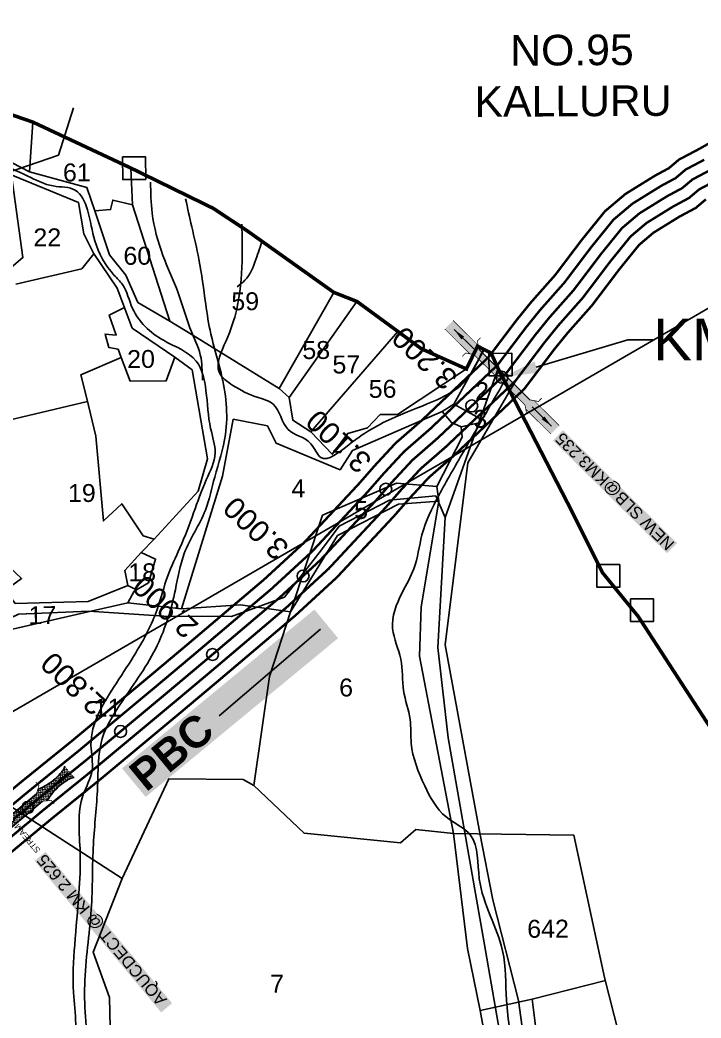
# Model space of a CAD drawing. Header units: inches. Extents: x 177226 to 184368, y 1611776 to 1619278.
# Drawn here: x 180185 to 180757, y 1615938 to 1616775 of the extents above; entities that cross this region are included whole.
import ezdxf
from ezdxf import colors
from ezdxf.entities.mleader import LeaderData, LeaderLine
from ezdxf.enums import TextEntityAlignment as Align
from ezdxf.math import Vec2, Vec3

# ---------------------------------------------------------------- set-up
doc = ezdxf.new("R2010")
doc.units = ezdxf.units.IN
doc.header["$MEASUREMENT"] = 0
doc.header["$PDMODE"] = 32
doc.header["$PDSIZE"] = 10
doc.linetypes.add('ACAD_ISO02W100', pattern=[15, 12, -3])
doc.linetypes.add('HIDDEN2', pattern=[0.1875, 0.125, -0.0625])
for name, color, linetype in [('CANAL1', 7, 'Continuous'), ('CSMark', 72, 'Continuous'), ('PAPER SIZE', 5, 'Continuous'), ('PLOT', 7, 'Continuous'), ('PLOT NO', 7, 'Continuous'), ('RE REMARKS', 7, 'Continuous'), ('ROAD', 1, 'Continuous'), ('STREAM', 4, 'Continuous'), ('STRUCTURE', 5, 'Continuous'), ('text2', 7, 'Continuous'), ('VILLAGE BOUNDARY', 5, 'Continuous'), ('VILLAGE BOUNDARY STONES', 1, 'Continuous'), ('VILLAGE STONES', 240, 'Continuous')]:
    doc.layers.add(name, color=color, linetype=linetype)
doc.styles.get("Standard").update_dxf_attribs({"font": 'arial.ttf'})
doc.dimstyles.get("Standard").update_dxf_attribs({"dimtxt": 0.18, "dimasz": 0.18, "dimexe": 0.18, "dimexo": 0.0625, "dimgap": 0.09, "dimtad": 0, "dimtih": 1, "dimtoh": 1, "dimdec": 4, "dimzin": 0, "dimdsep": 46, "dimtxsty": 'Standard', "dimcen": 0.09, "dimadec": 0, "dimazin": 0, "dimtfac": 1, "dimtdec": 4, "dimtofl": 0, "dimtmove": 0, "dimatfit": 3, "dimfxl": 1, "dimtolj": 1, "dimtzin": 0, "dimarcsym": 0})

# ---------------------------------------------------------------- blocks, each defined once
blk = doc.blocks.new('AQUEDUCT')
at = {"layer": 'STRUCTURE'}
h = blk.add_hatch(dxfattribs=at)
h.set_pattern_fill('DASH', color=256, scale=8, angle=-90, style=0)
h.set_pattern_definition([(270, (-1706662.7411, 769762.6106), (1, -1), [1, -1])])
edge = h.paths.add_edge_path()
edge.add_spline(control_points=[(6.52, -63.09), (6.21, -62.64), (5.22, -61.19), (4.64, -58.3), (4.1, -54.41), (3.28, -48.8), (4.1, -41.39), (5.37, -35.78), (6, -33)], knot_values=[0, 0, 0, 0, 1.613557, 5.24513, 8.624976, 13.470124, 22.190216, 30.746377, 30.746377, 30.746377, 30.746377], degree=3, periodic=0)
edge.add_line((6, -33), (4, -30))
edge.add_line((4, -30), (4, 30))
edge.add_line((4, 30), (6, 33))
edge.add_spline(control_points=[(6, 33), (5.29, 35.76), (3.86, 41.33), (2.83, 48.71), (3.49, 54.35), (3.92, 58.25), (4.42, 61.16), (5.37, 62.64), (5.66, 63.09)], knot_values=[0, 0, 0, 0, 8.556161, 17.276253, 22.121402, 25.501247, 29.13282, 30.746377, 30.746377, 30.746377, 30.746377], degree=3, periodic=0)
edge.add_line((5.66, 63.09), (-6.52, 63.09))
edge.add_spline(control_points=[(-6.52, 63.09), (-6.21, 62.64), (-5.22, 61.19), (-4.64, 58.3), (-4.1, 54.41), (-3.28, 48.8), (-4.1, 41.39), (-5.37, 35.78), (-6, 33)], knot_values=[0, 0, 0, 0, 1.613557, 5.24513, 8.624976, 13.470124, 22.190216, 30.746377, 30.746377, 30.746377, 30.746377], degree=3, periodic=0)
edge.add_line((-6, 33), (-4, 30))
edge.add_line((-4, 30), (-4, -30))
edge.add_line((-4, -30), (-6, -33))
edge.add_spline(control_points=[(-6, -33), (-5.29, -35.76), (-3.86, -41.33), (-2.83, -48.71), (-3.49, -54.35), (-3.92, -58.25), (-4.42, -61.16), (-5.37, -62.64), (-5.66, -63.09)], knot_values=[0, 0, 0, 0, 8.556161, 17.276253, 22.121402, 25.501247, 29.13282, 30.746377, 30.746377, 30.746377, 30.746377], degree=3, periodic=0)
edge.add_line((-5.66, -63.09), (6.52, -63.09))
blk.add_circle((0, 0), 0.938)
at = {"layer": 'STRUCTURE', "const_width": 0.628}
for points in [[(-12, 36), (-8, 36), (-4, 30), (-4, -30), (-8, -36), (-12, -36)], [(12, 36), (8, 36), (4, 30), (4, -30), (8, -36), (12, -36)]]:
    blk.add_lwpolyline(points, dxfattribs=at)
at = {"layer": 'STRUCTURE', "color": 3}
for points in [[(-4, 30), (-4, -30)], [(-4, 30), (-4, -30)], [(4, 30), (4, -30)]]:
    blk.add_lwpolyline(points, dxfattribs=at)
at = {"layer": 'STRUCTURE'}
for points in [[(-6.52, 63.09), (-5.66, 61.72), (-4.66, 58.23), (-4.16, 54.89), (-3.61, 50.07), (-4.27, 41.38), (-6, 33)], [(5.66, 63.09), (4.85, 61.7), (3.95, 58.18), (3.54, 54.83), (3.13, 50), (4.03, 41.33), (6, 33)], [(-5.66, -63.09), (-4.85, -61.7), (-3.95, -58.18), (-3.54, -54.83), (-3.13, -50), (-4.03, -41.33), (-6, -33)], [(6.52, -63.09), (5.66, -61.72), (4.66, -58.23), (4.16, -54.89), (3.61, -50.07), (4.27, -41.38), (6, -33)]]:
    blk.add_spline(points, degree=3, dxfattribs=at)
at = {"layer": 'STRUCTURE', "color": 0}
blk.add_text('STREAM', height=5, dxfattribs=at).set_placement((-19.74, -0.14), align=Align.MIDDLE_CENTER)
for points in [[(32.5, 0.13), (5.82, 0)], [(0.41, -62.01), (0.1, -38.15)]]:
    blk.add_leader(points, dimstyle='Standard', override={"dimasz": 10, "dimgap": 0.09, "dimtad": 0}, dxfattribs=at)
blk = doc.blocks.new('SLB')
at = {"layer": 'STRUCTURE'}
h = blk.add_hatch(dxfattribs=at)
h.set_pattern_fill('DOTS', color=6, scale=20, angle=320.37225, style=0)
h.set_pattern_definition([(320.372247934, (-159.4327, -72.9564), (1.2786241598, 0.5641323054), [0, -1.25])])
h.paths.add_polyline_path([(769699.52, 1706871.07), (769699.52, 1706861.07), (769729.11, 1706861.07), (769732.11, 1706863.07), (769792.11, 1706863.07), (769795.11, 1706861.07), (769824.69, 1706861.07), (769824.69, 1706871.07), (769795.11, 1706871.07), (769792.11, 1706869.07), (769732.11, 1706869.07), (769729.11, 1706871.07)])
at = {"layer": 'STRUCTURE', "color": 6, "const_width": 0.628}
for points in [[(769726.11, 1706877.07), (769726.11, 1706873.07), (769732.11, 1706869.07), (769792.11, 1706869.07), (769798.11, 1706873.07), (769798.11, 1706877.07)], [(769726.11, 1706855.07), (769726.11, 1706859.07), (769732.11, 1706863.07), (769792.11, 1706863.07), (769798.11, 1706859.07), (769798.11, 1706855.07)]]:
    blk.add_lwpolyline(points, dxfattribs=at)
at = {"layer": 'STRUCTURE', "color": 6, "linetype": 'ACAD_ISO02W100', "ltscale": 0.5, "const_width": 0.5}
for points in [[(769699.52, 1706871.07), (769729.11, 1706871.07)], [(769795.11, 1706871.07), (769824.69, 1706871.07)], [(769699.52, 1706861.07), (769729.11, 1706861.07)], [(769795.11, 1706861.07), (769824.69, 1706861.07)]]:
    blk.add_lwpolyline(points, dxfattribs=at)
at = {"layer": 'STRUCTURE', "color": 6}
blk.add_lwpolyline([(769732.11, 1706863.07), (769792.11, 1706863.07)], dxfattribs=at)
blk.add_lwpolyline([(769732.11, 1706863.07), (769792.11, 1706863.07)], dxfattribs=at)
at = {"layer": 'STRUCTURE', "color": 0}
blk.add_circle((769762.11, 1706866.07), 1.24, dxfattribs=at)
for points in [[(769703.75, 1706866.05), (769726.66, 1706866.05)], [(769818.63, 1706865.84), (769795.72, 1706865.84)]]:
    blk.add_leader(points, dimstyle='Standard', override={"dimasz": 10, "dimgap": 0.09, "dimtad": 0}, dxfattribs=at)
blk = doc.blocks.new('RRR')
at = {"layer": 'STRUCTURE', "color": 5, "insert": (178032.4, 1615587.77), "char_height": 26, "width": 204.0219, "attachment_point": 1, "rotation": 6.96881, "bg_fill": 1, "box_fill_scale": 1.1, "bg_fill_color": 7, "bg_fill_true_color": 16777215, "bg_fill_transparency": 0}
blk.add_mtext('{\\fArial|b1|i0|c0|p34;\\C1;PBC}', dxfattribs=at)
at = {"layer": 'RE REMARKS', "color": 1}
blk.add_leader([(178232.54, 1615598.82), (178121.74, 1615583.21)], dimstyle='Standard', override={"dimasz": 50}, dxfattribs=at)

msp = doc.modelspace()

# ---------------------------------------------------------------- linework, layer by layer
at = {"layer": 'CANAL1', "color": 200, "const_width": 2}
for points in [[(180133.77, 1616092.55), (180186.17, 1616136.04), (180228.84, 1616170.54), (180295.44, 1616226.02), (180326.2, 1616251.84), (180389.8, 1616305.75), (180422.98, 1616336.26), (180469.45, 1616386.11), (180482.6, 1616401.14), (180500.42, 1616420.36), (180522.25, 1616439.36), (180578.32, 1616492.44), (180601.81, 1616523.47), (180613.92, 1616538.4), (180634.14, 1616561.22), (180656.66, 1616590.96), (180675.89, 1616614.69), (180693.12, 1616629.24), (180718.16, 1616644.74), (180729.45, 1616650.79), (180738.06, 1616658.08), (180754.39, 1616666.69), (180767.54, 1616674.08)], [(180159.43, 1616061.87), (180211.51, 1616105.09), (180254.22, 1616139.62), (180321.1, 1616195.33), (180352, 1616221.27), (180416.27, 1616275.76), (180451.19, 1616307.85), (180499.15, 1616359.3), (180512.33, 1616374.37), (180528.3, 1616391.59), (180549.14, 1616409.74), (180608.22, 1616465.67), (180633.3, 1616498.8), (180644.44, 1616512.53), (180665.1, 1616535.84), (180688.15, 1616566.29), (180704.59, 1616586.57), (180716.67, 1616596.78), (180738.16, 1616610.07), (180752.07, 1616617.53), (180760.57, 1616624.73)]]:
    msp.add_lwpolyline(points, dxfattribs=at)
at = {"layer": 'CANAL1', "color": 5, "const_width": 2}
for points in [[(180140.19, 1616084.88), (180192.5, 1616128.3), (180235.19, 1616162.81), (180301.85, 1616218.34), (180332.65, 1616244.2), (180396.41, 1616298.25), (180430.04, 1616329.16), (180476.88, 1616379.41), (180490.03, 1616394.45), (180507.39, 1616413.17), (180528.97, 1616431.95), (180585.8, 1616485.75), (180609.69, 1616517.3), (180621.55, 1616531.93), (180641.88, 1616554.87), (180664.53, 1616584.8), (180683.06, 1616607.66), (180699.01, 1616621.12), (180723.16, 1616636.07), (180735.1, 1616642.48), (180743.69, 1616649.74), (180759.17, 1616657.91)], [(180153.02, 1616069.54), (180205.18, 1616112.83), (180247.88, 1616147.35), (180314.68, 1616203), (180345.55, 1616228.91), (180409.65, 1616283.26), (180444.14, 1616314.95), (180491.72, 1616366), (180504.89, 1616381.06), (180521.33, 1616398.79), (180542.42, 1616417.14), (180600.75, 1616472.36), (180625.43, 1616504.97), (180636.81, 1616519), (180657.36, 1616542.19), (180680.27, 1616572.46), (180697.41, 1616593.6), (180710.78, 1616604.89), (180733.16, 1616618.74), (180746.41, 1616625.85), (180754.94, 1616633.07), (180768.74, 1616640.34)]]:
    msp.add_lwpolyline(points, dxfattribs=at)
at = {"layer": 'CANAL1', "color": 1, "linetype": 'HIDDEN2', "ltscale": 100, "const_width": 2}
msp.add_lwpolyline([(180146.6, 1616077.21), (180198.84, 1616120.56), (180241.53, 1616155.08), (180308.27, 1616210.67), (180339.1, 1616236.56), (180403.03, 1616290.75), (180437.09, 1616322.06), (180484.3, 1616372.7), (180497.46, 1616387.76), (180514.36, 1616405.98), (180535.69, 1616424.55), (180593.27, 1616479.05), (180617.56, 1616511.14), (180629.18, 1616525.47), (180649.62, 1616548.53), (180672.4, 1616578.63), (180690.24, 1616600.63), (180704.89, 1616613.01), (180728.16, 1616627.4), (180740.76, 1616634.16), (180749.32, 1616641.4), (180763.95, 1616649.12)], dxfattribs=at)
at = {"layer": 'PAPER SIZE'}
msp.add_lwpolyline([(180816.65, 1616564.75), (177746.87, 1614785.4)], dxfattribs=at)
at = {"layer": 'PLOT'}
for points in [[(180196.1, 1616689.48), (180193.35, 1616647.74)], [(180559.72, 1616482.46), (180502.04, 1616444.29), (180487.24, 1616444.2), (180476.87, 1616432.99), (180460.16, 1616428.28), (180447.16, 1616411), (180429.1, 1616429.8), (180414, 1616439.41), (180410.98, 1616458.54), (180402.69, 1616466), (180353.64, 1616496.31), (180328.77, 1616511.67), (180310.97, 1616522.67), (180284.25, 1616538.32), (180274.17, 1616561.05), (180260.49, 1616578.18), (180248.13, 1616615.09), (180241.22, 1616634.69), (180193.35, 1616647.74), (180133.73, 1616678.41)], [(180248.13, 1616615.09), (180261.22, 1616616.14), (180263.11, 1616624.15), (180279.72, 1616620.22), (180278.19, 1616651)], [(180042.53, 1616650.19), (180048.76, 1616573.51), (180063.69, 1616553.73), (180077.6, 1616535.3), (180084.4, 1616518.29), (180099.94, 1616456.73), (180103.49, 1616451.3), (180113.29, 1616454.19), (180115.18, 1616447.79), (180139.72, 1616449.97), (180140.93, 1616436.47), (180139.74, 1616411.78), (180146.26, 1616411.47), (180142.49, 1616400.86), (180139.72, 1616380.61), (180143.58, 1616361.1), (180149.81, 1616362.33), (180163.14, 1616371.12), (180171.08, 1616321.21), (180186.68, 1616306.79), (180173.1, 1616297), (180181.24, 1616285.71), (180242.57, 1616287.5), (180275.76, 1616300.91)], [(180181.67, 1616553.49), (180237.1, 1616566.57), (180247.12, 1616578.96), (180238.93, 1616595.75), (180234.29, 1616622.07), (180175.82, 1616646.01)], [(180176.17, 1616566.16), (180187.77, 1616575.91), (180178.27, 1616645.01)], [(180279.72, 1616620.22), (180310.97, 1616522.67)], [(180275.76, 1616300.91), (180273.13, 1616313.61), (180286.97, 1616328.53), (180297.9, 1616339.82), (180334.8, 1616380.07), (180342.49, 1616407.14), (180329.59, 1616481.61), (180315.04, 1616492.27), (180279.45, 1616516.72), (180273.36, 1616532.41), (180266.86, 1616550.26), (180246.8, 1616579.62)], [(180402.69, 1616466), (180448.48, 1616546.7)], [(180270.19, 1616492.02), (180267.53, 1616499.06), (180259.66, 1616500.48), (180256.67, 1616511.66), (180265.93, 1616510.74), (180260.21, 1616527.68), (180272.82, 1616533.89)], [(180467.91, 1616539.07), (180410.98, 1616458.54)], [(180429.1, 1616429.8), (180502.21, 1616513.94)], [(180297.9, 1616339.82), (180288.68, 1616342.64), (180270.69, 1616369.48), (180255.23, 1616355.08), (180248.88, 1616426.14), (180241.38, 1616457.75), (180236.39, 1616477.69), (180270.19, 1616492.02), (180277.61, 1616472.33), (180307.83, 1616472.51), (180315.04, 1616492.27)], [(180574.71, 1616498.73), (180549.22, 1616453.01), (180571.39, 1616440.65)], [(180609.62, 1615735.39), (180571.32, 1615944.5), (180560.52, 1615996.41), (180549, 1616093), (180520.3, 1616241.57), (180521.88, 1616283.09), (180536.68, 1616371.57), (180534.82, 1616383.87), (180556.19, 1616425.23), (180555.4, 1616433.88), (180570.24, 1616437.39), (180586.3, 1616482.89)], [(180140.93, 1616436.47), (180175.91, 1616439.58), (180241.98, 1616455.25)], [(180549.22, 1616453.01), (180539.31, 1616446.9), (180547.13, 1616437.49), (180555.4, 1616433.88)], [(180539.31, 1616446.9), (180464.29, 1616414.22), (180453.72, 1616397.91), (180400.21, 1616420.14), (180392.85, 1616434.89), (180364.19, 1616440.29), (180355.19, 1616392.56), (180320.71, 1616281.37), (180370.18, 1616284.81), (180412.18, 1616278.75), (180439.12, 1616359.87), (180501.07, 1616386.65), (180534.82, 1616383.87)], [(180536.68, 1616371.57), (180502.63, 1616368.97), (180451.59, 1616342.73), (180412.18, 1616278.75), (180394.55, 1616224.62), (180381.5, 1616133.16), (180372.5, 1616138.2), (180310.14, 1616138.81), (180271.07, 1616055.27), (180123.42, 1616150.46), (180030.76, 1616149.19), (180018.71, 1616147.81)], [(180275.79, 1616286.34), (180280.91, 1616296.11), (180292.93, 1616303.17), (180299.04, 1616323.04), (180286.97, 1616328.53)], [(180275.76, 1616300.91), (180281.77, 1616297.75)], [(180144.57, 1616223.91), (180165.17, 1616261.22), (180242.49, 1616278.78), (180275.79, 1616286.34), (180320.71, 1616281.37)], [(180549, 1616093), (180517.29, 1616096.36), (180504.39, 1616085.04), (180423.62, 1616093.12), (180381.5, 1616133.16)], [(180549, 1616093), (180649.91, 1616091.51), (180675.65, 1615972.15), (180707.72, 1615845.86), (180773.58, 1615584.87), (180725.57, 1615552.69), (180654.97, 1615634.22), (180614.89, 1615953.94), (180676.31, 1615969.53)], [(180271.07, 1616055.27), (180246.78, 1615993.5), (180260.27, 1615955.38), (180261.9, 1615880.7), (180282.5, 1615827.03), (180260.5, 1615786.74), (180268.59, 1615668.37)], [(180614.89, 1615953.94), (180571.32, 1615944.5)]]:
    msp.add_lwpolyline(points, dxfattribs=at)
at = {"layer": 'ROAD'}
for points in [[(179747.95, 1616155.67), (179785.72, 1616228.48), (179824.48, 1616388.87), (179848.24, 1616424.18), (179929.54, 1616482.29), (180040.87, 1616529.34), (180065.54, 1616536.97), (180040.52, 1616588.01), (180034.92, 1616648.6), (180115, 1616661.04), (180157.06, 1616641.08), (180217.61, 1616661.64), (180230.11, 1616701.38)], [(180586.3, 1616482.89), (180542.01, 1616357.94), (180535.73, 1616248.95), (180544.47, 1616173.07), (180574.52, 1616001.3), (180600.72, 1615851.44), (180634.76, 1615707.71), (180639.36, 1615629.97), (180621.72, 1615576.48), (180603.03, 1615541.11), (180593.74, 1615397.48), (180625.87, 1615261.17), (180635.61, 1615170.58)], [(180601.25, 1616472.72), (180560.81, 1616403.78), (180541.82, 1616251.11), (180570.92, 1616093.23), (180581.89, 1616037.24), (180603.39, 1615952.88), (180616.61, 1615857.24), (180632.81, 1615793.07), (180643.18, 1615741.39), (180656.67, 1615698.35), (180667.69, 1615645.62), (180656.41, 1615608.31), (180654.84, 1615561.87), (180672.12, 1615518.76), (180698.25, 1615455.93), (180724.23, 1615419.76), (180780.48, 1615400.32), (180843.47, 1615353.94), (180911.98, 1615282.63), (180929.3, 1615259.06)], [(179769.61, 1616203.97), (179885.74, 1616193.53), (179964.31, 1616190.47), (180012.81, 1616216.82), (180064.18, 1616223.02), (180105.2, 1616226.19), (180141.81, 1616231.09), (180163.28, 1616266.95), (180184.04, 1616276.73), (180243.06, 1616279.45), (180305.81, 1616275.13), (180362.67, 1616274.88), (180407.12, 1616291.24), (180438.26, 1616330.67), (180452.89, 1616350.52), (180495.26, 1616372.44), (180533.93, 1616376.18), (180542.01, 1616357.94)]]:
    msp.add_lwpolyline(points, dxfattribs=at)
at = {"layer": 'STREAM'}
for points in [[(177911.27, 1615701.74), (177943.3, 1615661.31), (177959.86, 1615637.97), (177977.43, 1615619.33), (178001.63, 1615582.92), (178012.2, 1615556.42), (178021.64, 1615547.89), (178033.5, 1615525.04), (178046.08, 1615511.58), (178080.62, 1615487.56), (178110.69, 1615471.08), (178158.85, 1615479.17), (178186.14, 1615492.09), (178226.36, 1615487.02), (178264.53, 1615482.36), (178294.85, 1615483.35), (178322.44, 1615503.87), (178355.17, 1615508.95), (178386.01, 1615504.08), (178402.28, 1615502.72), (178429.67, 1615501.9), (178450.31, 1615511.8), (178465.31, 1615511.23), (178480.76, 1615517.51), (178507.52, 1615514.57), (178525.34, 1615505.56), (178567.06, 1615493.75), (178600.16, 1615491.33), (178629.53, 1615486.46), (178654.5, 1615481.55), (178670.99, 1615478.39), (178686.5, 1615473.92), (178702.97, 1615472.39), (178717.01, 1615468.56), (178735.6, 1615467.37), (178766.84, 1615467.19), (178815.94, 1615488.82), (178846.82, 1615505.29), (178877.5, 1615527.46), (178891.51, 1615539.38), (178918.62, 1615559.25), (178937.82, 1615565.06), (178958.21, 1615590.1), (178966.09, 1615608.88), (178984.95, 1615625.19), (179003.29, 1615638.49), (179040.4, 1615648.31), (179083.83, 1615674.87), (179117.63, 1615693.96), (179135.94, 1615712.47), (179153.36, 1615748.51), (179160.77, 1615792.04), (179160.19, 1615806.86), (179151.84, 1615838.7), (179132.79, 1615862.2), (179128.6, 1615882.7), (179120.39, 1615893.4), (179117.89, 1615930.34), (179122.59, 1615961.47), (179129.9, 1615993.6), (179148.58, 1616009.46), (179162.52, 1616024.04), (179192.73, 1616041.8), (179213.7, 1616052.51), (179235.13, 1616066.81), (179282.29, 1616096.54), (179312.67, 1616114.63), (179334.93, 1616126.82), (179361.62, 1616135.28), (179387.27, 1616153.02), (179397.66, 1616160.41), (179405.79, 1616163.88), (179415.04, 1616171.26), (179434.22, 1616191.17), (179457.79, 1616202.71), (179484.44, 1616216.87), (179510.33, 1616221.75), (179530.67, 1616228.22), (179546.16, 1616227.33), (179577.63, 1616238.67), (179585.22, 1616249.96), (179584.94, 1616269.83), (179588.06, 1616294.28), (179625.23, 1616329.96), (179664.03, 1616358.53), (179694.06, 1616380.04), (179702, 1616387.25), (179728.86, 1616406.6), (179751.49, 1616411.13), (179763.57, 1616437.26), (179790.74, 1616446.54), (179829.34, 1616450.84), (179857.68, 1616455.08), (179881.12, 1616460.91), (179914.19, 1616475.18), (179945.03, 1616498.98), (179981.58, 1616519.88), (180007.03, 1616530.38), (180045.39, 1616549.01), (180057.92, 1616552.66), (180055.15, 1616580.5), (180055.16, 1616605.53), (180050.24, 1616638.73), (180047.04, 1616655.81), (180050.6, 1616661.7), (180073.7, 1616669.16), (180107.42, 1616673.76), (180144.81, 1616663.55), (180164.08, 1616656.17), (180191.83, 1616644.25), (180213.24, 1616635.91), (180231.68, 1616632.43), (180241.88, 1616615.88), (180248.07, 1616589.86), (180264.39, 1616560.99), (180271.12, 1616553.38), (180279.72, 1616533.23), (180305.63, 1616506.51), (180333.12, 1616489.08), (180341.27, 1616464.43), (180345.2, 1616432.53), (180348.91, 1616412.03), (180341.53, 1616389.4), (180330.94, 1616361.81), (180319.37, 1616332.42), (180309.21, 1616308.96), (180300.41, 1616280.9), (180282.37, 1616244.47), (180266.17, 1616219.12), (180244.79, 1616166.91), (180245.75, 1616145.67), (180238.36, 1616125.63), (180235.73, 1616076.87), (180234.68, 1616042.7), (180231.17, 1615999.51), (180230.16, 1615959.51), (180231.98, 1615933.27), (180231.29, 1615908.27), (180240.27, 1615870.82), (180247.93, 1615844.62), (180262.67, 1615818.66), (180273.21, 1615799.14), (180274.6, 1615775.81), (180252.87, 1615713.61), (180249.32, 1615678.18), (180264.16, 1615641.28), (180266.83, 1615612.55), (180267.01, 1615581.72), (180269.28, 1615551.32), (180275.22, 1615533.86), (180279.95, 1615509.72), (180281.33, 1615487.23), (180288.85, 1615472.87), (180310.76, 1615464.52), (180342.48, 1615453.46), (180362.74, 1615448.53), (180382.72, 1615435.6), (180414.63, 1615419.81), (180427.38, 1615395.2), (180438.44, 1615373.25), (180449.15, 1615354.4), (180464.56, 1615322.09), (180480.7, 1615296.26), (180492.28, 1615273.44), (180506.75, 1615252.98), (180520.76, 1615228.94), (180531.12, 1615216.28), (180542, 1615202.4), (180563.46, 1615187.03), (180587.22, 1615169.73), (180616.79, 1615141.63), (180627.31, 1615128.65), (180634.46, 1615105.87), (180667.54, 1615087.57), (180689.18, 1615069.6), (180727.76, 1615035.52), (180743.05, 1615015.06), (180763.05, 1614998.88), (180784.66, 1614987.75), (180802.76, 1614970.35), (180824.09, 1614937.1), (180854.56, 1614903.91), (180873.52, 1614874.03), (180899.71, 1614859.33), (180924.56, 1614847.74), (180968.79, 1614803.54), (181008.83, 1614739.94), (181022.82, 1614704.97), (181039.18, 1614619.54), (181040.8, 1614557.81), (181051.27, 1614481.66), (181060.05, 1614409.54), (181058.2, 1614369.06), (181063.44, 1614328.37), (181084.7, 1614264.24), (181085.13, 1614190.4), (181086.33, 1614132.42), (181097.4, 1614096.61), (181081.4, 1614046.86), (181030.49, 1613971.05), (181017.11, 1613902.13), (181024.97, 1613845.61), (181021.69, 1613762.98), (181026.19, 1613709.37), (181023.9, 1613673.89), (180992.93, 1613613.63), (180969.46, 1613557.17), (180924.26, 1613488.98), (180874.76, 1613455.32), (180841.63, 1613410.06), (180834.33, 1613373.31), (180820.62, 1613359.88), (180814.49, 1613338.14), (180792.11, 1613309.23), (180781.42, 1613281.63), (180770.23, 1613266.13), (180768.64, 1613247.11), (180753.75, 1613223.25), (180748.53, 1613188.17), (180742.93, 1613146.83), (180730.57, 1613116.72), (180727.78, 1613093.98), (180715.9, 1613055.11), (180709.6, 1612988.74), (180734.42, 1612958.43), (180747.56, 1612929.05), (180735.37, 1612870.98), (180723.9, 1612832.53), (180723.19, 1612812.5), (180718.37, 1612778.68), (180716.54, 1612732.12), (180710.95, 1612689.53), (180716.63, 1612646.59), (180725.22, 1612604.92), (180727.56, 1612562.59), (180726.56, 1612518.78), (180732.57, 1612490.45), (180730.29, 1612452.47)], [(180294.77, 1616639.15), (180296.18, 1616613.21), (180305.18, 1616577.68), (180317.94, 1616546.35), (180329.44, 1616512.93), (180337.11, 1616491.62), (180338.01, 1616481.58), (180338.48, 1616473.21)], [(180324.18, 1616625.09), (180329.34, 1616601.68), (180335.37, 1616574.5), (180341.04, 1616536.86), (180345.37, 1616511.77), (180353.94, 1616479.16), (180357.61, 1616427.47), (180348.6, 1616391.83), (180340.8, 1616364.16), (180323, 1616327.63), (180315.6, 1616297.27), (180300.37, 1616250.71), (180270.9, 1616203.65), (180254.32, 1616172.57), (180250.34, 1616131.79), (180246.85, 1616084.04), (180245.08, 1616029.19), (180239.53, 1615966.07), (180244.08, 1615904.97), (180257.82, 1615846.86), (180278.18, 1615805.54), (180288.05, 1615768.44), (180271.48, 1615736.94), (180258.33, 1615692.91), (180272.58, 1615620.15), (180270.68, 1615586.65), (180274.72, 1615541.21), (180288.01, 1615491.05), (180291, 1615480.19), (180349.41, 1615451.64), (180413.23, 1615428.57), (180429.71, 1615403.97), (180450.55, 1615365.74), (180466.71, 1615324.39), (180489.54, 1615289.78), (180512.38, 1615253.07), (180537.77, 1615216.64), (180586.58, 1615180.93), (180626.63, 1615138.88), (180651.39, 1615133.16), (180699.33, 1615102.04), (180725.42, 1615082.94), (180750.41, 1615048.57), (180793.36, 1615012.82), (180800.55, 1615000.72), (180801.07, 1614983.56), (180836.1, 1614940.23), (180861.13, 1614905.34), (180888.52, 1614877.87), (180929.29, 1614856.34), (180952.03, 1614837.21), (180976.56, 1614797.17), (181010.31, 1614758.85), (181031, 1614730.5), (181035, 1614698.8), (181051.89, 1614605.12), (181061.68, 1614512.86), (181076.6, 1614397.82), (181067.68, 1614346.1), (181086.46, 1614286.35), (181093.49, 1614231.55), (181087.93, 1614180.16), (181093.66, 1614132.47), (181105.57, 1614102.4), (181098.23, 1614067.19), (181038.96, 1613969.85), (181021.34, 1613903.18), (181032.74, 1613815.33), (181031, 1613756.04), (181034.27, 1613697.86), (181017.44, 1613638.74), (180989.07, 1613610.79)], [(180371.36, 1616603.96), (180371.55, 1616572.69), (180367.07, 1616532.53), (180358.08, 1616506.02), (180352.42, 1616479.69), (180363.84, 1616468.69), (180384.11, 1616458.85), (180397.72, 1616452.84), (180410.03, 1616431.88), (180429.22, 1616419.81), (180437.59, 1616408.24), (180461.41, 1616419.22), (180502.54, 1616443.26), (180535.14, 1616456.73), (180556.67, 1616470.15), (180573.95, 1616499.03)], [(180388.5, 1616590.56), (180383.22, 1616574.41), (180373.95, 1616556.85), (180367.57, 1616551.45)], [(180591.98, 1616472.83), (180557.2, 1616413.02), (180536.53, 1616376.34), (180522.46, 1616343.41), (180515.63, 1616314.85), (180505.73, 1616294.78), (180497.84, 1616264.72), (180504.66, 1616239.11), (180507.04, 1616212.72), (180512.47, 1616188.58), (180513.42, 1616168.57), (180524.7, 1616132.98), (180542.65, 1616106.86), (180563.2, 1616091.42), (180570.53, 1616055.02), (180590.04, 1615994.48), (180593.39, 1615953.16), (180600.36, 1615903.42), (180609.57, 1615851.26), (180616.47, 1615813.96), (180624.66, 1615782.01), (180627.07, 1615749.57), (180631.71, 1615718.04), (180650.26, 1615668.61), (180647.81, 1615631.7), (180637.79, 1615595.64), (180630.37, 1615570.71), (180643.13, 1615522.13), (180652.13, 1615503.52), (180664.3, 1615476.48), (180675.53, 1615458.32), (180685.47, 1615431.26), (180721.2, 1615407.47), (180743.98, 1615391.6)]]:
    msp.add_spline(points, degree=3, dxfattribs=at)
at = {"layer": 'text2', "color": 3, "linetype": 'Continuous'}
msp.add_point((180589.55, 1616475.53), dxfattribs=at)
at = {"layer": 'text2', "color": 2, "linetype": 'Continuous'}
for p in [(180564.18, 1616451.51), (180492.07, 1616381.59), (180422.73, 1616308.86), (180346.74, 1616243.03), (180269.64, 1616178.49), (180191.86, 1616114.77)]:
    msp.add_point(p, dxfattribs=at)
at = {"layer": 'VILLAGE BOUNDARY', "const_width": 3}
msp.add_lwpolyline([(180113.51, 1616789.77), (180129.95, 1616746.74), (180133.52, 1616711.06), (180196.1, 1616689.48), (180278.19, 1616651), (180347.26, 1616617.22), (180375.9, 1616598.3), (180448.48, 1616546.7), (180467.91, 1616539.07), (180502.21, 1616513.94), (180521.95, 1616499.39), (180559.72, 1616482.46), (180569.02, 1616501.6), (180580.41, 1616495.86), (180586.3, 1616482.89), (180648.7, 1616362.09), (180673.94, 1616311.56), (180703.82, 1616274.9), (180867.18, 1616023.32)], dxfattribs=at)
at = {"layer": 'VILLAGE BOUNDARY STONES'}
for points in [[(180271.29, 1616660.23), (180290.63, 1616660.34), (180290.74, 1616641.42), (180271.4, 1616641.31)], [(180578.61, 1616495.57), (180597.94, 1616495.69), (180598.05, 1616476.77), (180578.72, 1616476.66)], [(180668.99, 1616318.39), (180688.32, 1616318.5), (180688.43, 1616299.58), (180669.1, 1616299.47)], [(180697.28, 1616289.62), (180716.62, 1616289.74), (180716.73, 1616270.82), (180697.39, 1616270.71)]]:
    msp.add_lwpolyline(points, close=True, dxfattribs=at)

# ---------------------------------------------------------------- block references
at = {"rotation": 129.8885117044433}
msp.add_blockref('AQUEDUCT', (180178.65, 1616103.81), dxfattribs=at)
at = {"layer": 'PAPER SIZE', "rotation": 32.54713809577684}
msp.add_blockref('RRR', (899377.63, 158508.76), dxfattribs=at)
at = {"layer": 'STRUCTURE', "color": 0, "rotation": 135.3163972010155}
msp.add_blockref('SLB', (1928144.28, 2288768.6), dxfattribs=at)

# ---------------------------------------------------------------- texts
at = {"layer": 'CSMark', "color": 1}
for s, p in [('3.200', (180547.45, 1616469.94, 96)), ('3.100', (180475.35, 1616400.02, 96)), ('3.000', (180406, 1616327.29, 96)), ('2.900', (180330.01, 1616261.46, 96)), ('2.800', (180252.91, 1616196.92, 96))]:
    msp.add_text(s, height=18, rotation=136.67915, dxfattribs=at).set_placement(p, align=Align.MIDDLE_LEFT)
at = {"layer": 'PLOT NO'}
for s, p in [('61', (180232.97, 1616647.31)), ('22', (180208.18, 1616592.82)), ('60', (180283.68, 1616577.37)), ('59', (180374.19, 1616539.24)), ('58', (180433.75, 1616498.35)), ('20', (180286.81, 1616490.84)), ('57', (180458.97, 1616486.26)), ('56', (180489.4, 1616465.82)), ('2', (180572.82, 1616463.86)), ('3', (180571.39, 1616440.65)), ('19', (180237.17, 1616378.43)), ('4', (180418.74, 1616382.34)), ('5', (180471.41, 1616364.17)), ('18', (180287.72, 1616311.95)), ('17', (180204.1, 1616276.02)), ('6', (180458.78, 1616215.36)), ('11', (180258.72, 1616198.37)), ('7', (180400.98, 1615967.02))]:
    msp.add_text(s, height=15, rotation=0.33573, dxfattribs=at).set_placement(p, align=Align.MIDDLE_CENTER)
msp.add_text('642', height=15, rotation=0.33573, dxfattribs=at).set_placement((180610.75, 1616005.47))
at = {"layer": 'STRUCTURE', "color": 5, "char_height": 10, "attachment_point": 1, "bg_fill": 1, "box_fill_scale": 1.1, "bg_fill_color": 7, "bg_fill_true_color": 16777215, "bg_fill_transparency": 0}
for s, insert, width, rotation in [('NEW SLB@KM3.235', (180727.94, 1616329.38), 132.5147, 135.3164), (' AQUCDECT @ KM 2.625', (180303.79, 1615944.3), 163.5516, 129.88851)]:
    msp.add_mtext(s, dxfattribs=dict(at, insert=insert, width=width, rotation=rotation))
at = {"layer": 'text2', "insert": (180563.44, 1616762.25), "char_height": 25.6511, "width": 165.2972, "attachment_point": 1, "rotation": 0.33573}
msp.add_mtext('\\pi32.94746;NO.95 \\P\\pi2.75583;KALLURU', dxfattribs=at)

# ---------------------------------------------------------------- leaders
at = {"layer": 'VILLAGE STONES', "color": 1}
ml = msp.add_multileader_mtext('Standard', dxfattribs=at)
ml.set_content('KM 3.235', color=1)
ml.set_leader_properties()
ml.build(insert=Vec2(0, 0))
ml.multileader.update_dxf_attribs({"dogleg_length": 0.36, "arrow_head_size": 30})
ctx = ml.context
ctx.base_point, ctx.char_height, ctx.arrow_head_size, ctx.landing_gap_size, ctx.plane_origin = Vec3(180716.19, 1616506.84), 35, 30, 0.09, Vec3(180599.51, 1616561.95)
notes = []
notes.append((ctx, [(0, (1, 1, 0), (180695.23, 1616506.84), (1, 0), 20.95, [(0, [(180589.55, 1616475.53)], 0, [])])]))
ctx.mtext.insert, ctx.mtext.flow_direction = Vec3(180716.28, 1616524.65), 5
for ctx, leaders in notes:
    for number, flags, end, landing, length, lines in leaders:
        leader = LeaderData()
        leader.index, (leader.has_last_leader_line, leader.has_dogleg_vector, leader.attachment_direction) = number, flags
        leader.last_leader_point, leader.dogleg_vector, leader.dogleg_length = Vec3(end), Vec3(landing), length
        for number, points, colour, breaks in lines:
            line = LeaderLine()
            line.index, line.vertices, line.color, line.breaks = number, Vec3.list(points), colors.encode_raw_color(colour), breaks
            leader.lines.append(line)
        ctx.leaders.append(leader)

doc.saveas('drawing.dxf')
